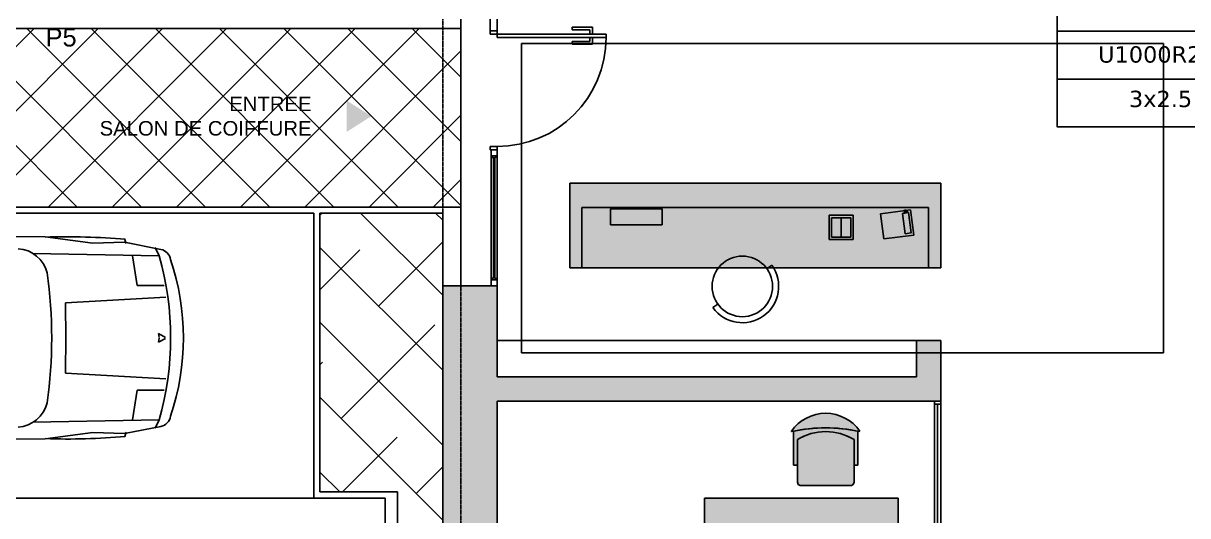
# Model space of a CAD drawing. Header units: millimetres. Extents: x 61345 to 69644, y 9491 to 29385.
# Drawn here: x 63946 to 64908, y 17962 to 18369 of the extents above; entities that cross this region are included whole.
import ezdxf
from ezdxf.enums import TextEntityAlignment as Align

# ---------------------------------------------------------------- set-up
doc = ezdxf.new("R2010")
doc.units = ezdxf.units.MM
for name, pattern in [('ACAD_ISO03W100', [30, 12, -18]), ('CACHE', [0.375, 0.25, -0.125]), ('DASHED2', [0.375, 0.25, -0.125])]:
    doc.linetypes.add(name, pattern=pattern)
doc.layers.add('ATT ELECTRIQUES', color=3, linetype='Continuous')
doc.layers.add('Plan Archi', color=8, linetype='Continuous')
doc.layers.add('STRUCTURE POUTRES', color=5, linetype='ACAD_ISO03W100', lineweight=20)
doc.styles.add('ARIAL', font='arial.ttf')
doc.styles.get("Standard").update_dxf_attribs({"font": 'arial.ttf'})
doc.styles.add('Verdana', font='verdana.ttf')

# ---------------------------------------------------------------- blocks, each defined once
blk = doc.blocks.new('ETIQ ECL')
at = {"color": 6, "linetype": 'ByBlock'}
blk.add_lwpolyline([(-28.09237466774357, 19.79999999999927), (28.09237466774357, 19.79999999999927), (28.09237466774357, -19.79999999999927), (-28.09237466774357, -19.79999999999927)], close=True, dxfattribs=at)
at = {"layer": 'STRUCTURE POUTRES', "color": 6, "linetype": 'ByBlock'}
for points in [[(-28.09237466774357, 19.79999999999927), (28.09237466774357, 19.79999999999927), (28.09237466774357, 6.599999999999909), (-28.09237466774357, 6.599999999999909)], [(-28.09237466774357, 6.599999999999909), (28.09237466774357, 6.599999999999909), (28.09237466774357, -6.599999999999454), (-28.09237466774357, -6.599999999999454)], [(-28.09237466774357, -6.599999999999454), (28.09237466774357, -6.599999999999454), (28.09237466774357, -19.79999999999927), (-28.09237466774357, -19.79999999999927)]]:
    blk.add_lwpolyline(points, close=True, dxfattribs=at)
at = {"layer": 'STRUCTURE POUTRES', "color": 6, "linetype": 'ByBlock', "style": 'Verdana'}
for tag, p in [('CIRCUIT', (0.3258196043170756, 10.99343506267905)), ('CABLE', (-0.4895047320387675, -2.077938956542766)), ('SECTION', (0.3739897136692889, -14.32081281852334))]:
    blk.add_attdef(tag, text='', height=4.5, dxfattribs=at).set_placement(p, align=Align.CENTER)

msp = doc.modelspace()

# ---------------------------------------------------------------- hatches: boundary and pattern name
at = {"layer": 'Plan Archi'}
h = msp.add_hatch(color=256, dxfattribs=at)
h.dxf.hatch_style = 1
h.paths.add_polyline_path([(64704.37423508569, 18167.0194180478), (64397.93427726926, 18167.0194180478), (64397.93427726926, 18237.0194180478), (64704.37423508569, 18237.0194180478)])
h = msp.add_hatch(color=256, dxfattribs=at)
h.dxf.hatch_style = 1
h.paths.add_polyline_path([(64632.15323757517, 18210.50077770422), (64612.15323757517, 18210.50077770422), (64612.15323757517, 18190.50077770422), (64632.15323757517, 18190.50077770422)])
h = msp.add_hatch(color=256, dxfattribs=at)
h.dxf.hatch_style = 1
h.paths.add_polyline_path([(64337.93427726926, 18057.0194180478), (64337.93427726935, 17797.37636032209), (64292.93427726979, 17797.37636032209), (64292.93427726979, 18152.29790287137), (64337.93427726935, 18152.29790287137), (64337.93427726926, 18077.0194180478), (64684.37423508569, 18077.0194180478), (64684.37423508569, 18107.0194180478), (64704.37423508569, 18107.0194180478), (64704.37423508569, 18057.0194180478)])
h = msp.add_hatch(color=256, dxfattribs=at)
h.dxf.hatch_style = 1
edge = h.paths.add_edge_path()
edge.add_arc((64609.3234484572, 17905.80244568812), 129.1470968822902, 89.9807959840947, 102.4973434483042, ccw=False)
edge.add_arc((64609.41008816617, 17905.66602336774), 129.2835192172629, 77.5092782508953, 90.01921317479162, ccw=False)
edge.add_line((64637.37172338658, 18031.88953661706), (64637.67172334269, 18032.24953645074))
edge.add_arc((64609.35826720475, 18012.3324565216), 34.61707485301902, 35.1244418655336, 89.9859844774305)
edge.add_arc((64609.36542132347, 18012.38016500618), 34.56936535771104, 89.99782247723603, 144.916600167338)
edge.add_arc((64581.27535174383, 18032.11004061836), 0.2426993287910363, 144.9166001673375, 294.6945263196027)
h = msp.add_hatch(color=256, dxfattribs=at)
h.dxf.hatch_style = 1
edge = h.paths.add_edge_path()
edge.add_line((64635.84172402993, 18032.21953644388), (64635.84172404718, 18004.15454814356))
edge.add_line((64635.84172404718, 18004.15454814356), (64632.76672535922, 18004.15454818206))
edge.add_line((64632.76672535922, 18004.15454818206), (64632.76672538705, 18025.24453937288))
edge.add_arc((64609.36673511269, 17987.46644695704), 44.4380896463861, 58.22566300077884, 121.7743369603142)
edge.add_line((64585.96674486398, 18025.24453938877), (64585.96674481287, 18004.15454819504))
edge.add_line((64585.96674481287, 18004.15454819504), (64582.90674609944, 18004.15454818406))
edge.add_line((64582.90674609944, 18004.15454818406), (64582.90674611712, 18032.21894172641))
edge.add_arc((64609.3756610274, 17905.29706188566), 129.6524856639419, 78.22137953616561, 101.77990788484061, ccw=False)
h = msp.add_hatch(color=256, dxfattribs=at)
h.dxf.hatch_style = 1
edge = h.paths.add_edge_path()
edge.add_arc((64609.38261832581, 17987.41064107297), 44.49389836539882, 90.02045314779735, 121.7538837941314)
edge.add_line((64585.96674486398, 18025.24453938877), (64585.96674484477, 17990.05455403294))
edge.add_line((64585.96674484477, 17990.05455403294), (64586.67174454316, 17988.14955484744))
edge.add_line((64586.67174454316, 17988.14955484744), (64588.17174391574, 17987.35455516733))
edge.add_line((64588.17174391574, 17987.35455516733), (64630.57672625859, 17987.35455517276))
edge.add_line((64630.57672625859, 17987.35455517276), (64632.07672561987, 17988.14955482021))
edge.add_line((64632.07672561987, 17988.14955482021), (64632.7667253562, 17990.05455402287))
edge.add_line((64632.7667253562, 17990.05455402287), (64632.76672538705, 18025.24453937288))
edge.add_arc((64609.35085189869, 17987.41064107007), 44.49389836831288, 58.24611616802966, 89.97954681436373)
h = msp.add_hatch(color=256, dxfattribs=at)
h.dxf.hatch_style = 1
h.paths.add_polyline_path([(64509.37423509323, 17897.01941801613), (64509.37423507833, 17977.01941801613), (64669.37423508578, 17977.01941804593), (64669.37423510068, 17897.01941804593)])

# ---------------------------------------------------------------- linework, layer by layer
at = {"layer": 'Plan Archi', "linetype": 'CACHE'}
for p, q in [((64292.93427726979, 18152.29790287137), (64292.93427726979, 18372.29790287312)), ((64307.93427726979, 18372.29790287312), (64307.93427726979, 18152.29790287137)), ((64307.93427726979, 18152.29790287137), (64292.93427726979, 18152.29790287137))]:
    msp.add_line(p, q, dxfattribs=at)
at = {"layer": 'Plan Archi', "linetype": 'DASHED2'}
msp.add_line((64307.93427726855, 17306.19029804682), (64307.93427726853, 18372.29790287137), dxfattribs=at)
at = {"layer": 'Plan Archi'}
for p, q in [((64332.30881300934, 18362.9233671788), (64332.30881300934, 18372.29790292035)), ((64337.93427726778, 18372.29790292035), (64337.93427726778, 18362.9233671788)), ((64416.690776886, 18365.73609930802), (64399.81438411066, 18365.73609930802)), ((64399.81438411066, 18365.73609930802), (64399.81438411066, 18363.48591360464)), ((64416.690776886, 18360.11063504957), (64416.690776886, 18365.73609930802)), ((63504.78167566542, 18364.79790287137), (64307.93427726853, 18364.79790287137)), ((63955.33962092236, 18364.79790287136), (63807.83962092236, 18217.29790287136)), ((63843.44396881807, 18364.79790287137), (63990.94396881807, 18217.29790287137)), ((64008.37262951134, 18364.79790287136), (63860.87262951134, 18217.29790287136)), ((63896.47697740706, 18364.79790287136), (64043.97697740706, 18217.29790287137)), ((64061.40563810035, 18364.79790287137), (63913.90563810035, 18217.29790287136)), ((63949.50998599606, 18364.79790287136), (64097.00998599605, 18217.29790287137)), ((64114.43864668933, 18364.79790287136), (63966.93864668932, 18217.29790287136)), ((64002.54299458505, 18364.79790287137), (64150.04299458505, 18217.29790287138)), ((64167.47165527832, 18364.79790287136), (64019.97165527832, 18217.29790287136)), ((64055.57600317404, 18364.79790287137), (64203.07600317404, 18217.29790287137)), ((64220.50466386732, 18364.79790287136), (64073.00466386732, 18217.29790287136)), ((64108.60901176302, 18364.79790287137), (64256.10901176302, 18217.29790287137)), ((64273.5376724563, 18364.79790287136), (64126.0376724563, 18217.29790287136)), ((64161.64202035202, 18364.79790287137), (64307.93427726855, 18218.50564595485)), ((64214.67502894101, 18364.79790287137), (64307.93427726853, 18271.53865454385)), ((64267.70803753, 18364.79790287137), (64307.93427726853, 18324.57166313284)), ((64307.93427726853, 18364.79790287137), (64307.93427726853, 18217.29790287137)), ((64337.93427726778, 18362.9233671788), (64332.30881300934, 18362.9233671788)), ((64332.30881300934, 18360.11063504957), (64332.30881300934, 18362.9233671788)), ((64332.30881300934, 18362.9233671788), (64337.93427726778, 18362.9233671788)), ((64337.93427726778, 18360.11063504957), (64332.30881300934, 18360.11063504957)), ((64337.93427726778, 18362.9233671788), (64337.93427726778, 18360.11063504957)), ((64337.93427726778, 18357.29790292035), (64337.93427726778, 18360.11063504957)), ((64337.93427726778, 18360.11063504957), (64427.94170540289, 18360.11063504957)), ((64427.94170540289, 18357.29790292035), (64337.93427726778, 18357.29790292035)), ((64399.81438411066, 18363.48591360464), (64414.44059118262, 18363.48591360464)), ((64414.44059118262, 18363.48591360464), (64414.44059118262, 18360.11063504957)), ((64414.44059118262, 18353.92262436528), (64414.44059118262, 18357.29790292035)), ((64416.690776886, 18357.29790292035), (64416.690776886, 18351.67243866191)), ((64427.94170540289, 18360.11063504957), (64427.94170540289, 18357.29790292035)), ((64307.93427726853, 18346.1614990946), (64179.0706810453, 18217.29790287136)), ((64357.93427726855, 18352.29790287311), (64888.46941831311, 18352.29790287311)), ((64357.93427726855, 18097.0194180478), (64357.93427726855, 18352.29790287311)), ((64399.81438411066, 18351.67243866191), (64399.81438411066, 18353.92262436528)), ((64399.81438411066, 18353.92262436528), (64414.44059118262, 18353.92262436528)), ((64416.690776886, 18351.67243866191), (64399.81438411066, 18351.67243866191)), ((64888.46941831311, 18352.29790287311), (64888.46941831311, 18097.0194180478)), ((64307.93427726853, 18293.12849050562), (64232.10368963428, 18217.29790287136)), ((64332.30881300932, 18264.48517079113), (64332.30881300932, 18267.29790292035)), ((64332.30881300932, 18267.29790292035), (64337.93427726778, 18267.29790292035)), ((64337.93427726778, 18264.48517079113), (64332.30881300932, 18264.48517079113)), ((64332.93427726935, 18264.48517079113), (64332.93427726935, 18259.48517079113)), ((64337.93427726935, 18264.48517079113), (64332.93427726935, 18264.48517079113)), ((64332.93427726935, 18152.29790287137), (64332.93427726935, 18264.48517079113)), ((64332.93427726935, 18259.48517079113), (64332.93427726929, 18157.29790287137)), ((64332.93427726935, 18259.48517079113), (64337.93427726935, 18259.48517079113)), ((64334.18427726935, 18259.48517079113), (64334.18427726935, 18257.98517079113)), ((64336.68427726935, 18259.48517079113), (64334.18427726935, 18259.48517079113)), ((64336.68427726935, 18257.98517079113), (64336.68427726935, 18259.48517079113)), ((64337.93427726778, 18267.29790292035), (64337.93427726778, 18264.48517079113)), ((64337.93427726935, 18259.48517079113), (64337.93427726935, 18264.48517079113)), ((64337.93427726935, 18157.29790287137), (64337.93427726935, 18259.48517079113)), ((64334.18427726935, 18257.98517079113), (64336.68427726935, 18257.98517079113)), ((64335.93427726935, 18257.98517079113), (64334.93427726935, 18257.98517079113)), ((64334.93427726935, 18257.98517079113), (64334.93427726935, 18158.79790287137)), ((64335.93427726935, 18158.79790287137), (64335.93427726935, 18257.98517079113)), ((64307.93427726853, 18240.09548191663), (64285.13669822327, 18217.29790287136)), ((64397.93427726926, 18167.0194180478), (64397.93427726926, 18237.0194180478)), ((64397.93427726926, 18237.0194180478), (64704.37423508569, 18237.0194180478)), ((64397.93427726926, 18167.0194180478), (64397.93427726926, 18237.0194180478)), ((64397.93427726926, 18237.0194180478), (64704.37423508569, 18237.0194180478)), ((64704.37423508569, 18237.0194180478), (64704.37423508569, 18167.0194180478)), ((64704.37423508569, 18237.0194180478), (64704.37423508569, 18167.0194180478)), ((64307.93427726853, 18217.29790287137), (63572.02000311077, 18217.29790287137)), ((64186.55168745406, 18212.29790287137), (63574.2992684479, 18212.29790287137)), ((64186.55168745406, 17977.0194180478), (64186.55168745406, 18212.29790287137)), ((64191.55168745406, 18210.85306371296), (64192.99652661248, 18212.29790287138)), ((64191.55168745406, 18212.29790287137), (64191.55168745406, 17982.01941804778)), ((64292.93427726903, 18212.29790287137), (64191.55168745406, 18212.29790287137)), ((64225.09567858627, 18212.29790287135), (64292.93427726903, 18144.45930418857)), ((64286.96752194007, 18212.29790287137), (64292.93427726901, 18206.33114754242)), ((64292.93427726903, 17697.0194180478), (64292.93427726903, 18212.29790287137)), ((64407.93427726926, 18167.0194180478), (64407.93427726926, 18217.04354832432)), ((64407.93427726926, 18217.04354832432), (64694.37423508569, 18217.04354832432)), ((64407.93427726926, 18167.0194180478), (64407.93427726926, 18217.04354832432)), ((64407.93427726926, 18217.04354832432), (64694.37423508569, 18217.04354832432)), ((64431.54850540051, 18202.68968273274), (64431.54850540051, 18215.79883202811)), ((64431.54850540051, 18215.79883202811), (64474.23727361878, 18215.79883202811)), ((64474.23727361878, 18215.79883202811), (64474.23727361878, 18202.68968273274)), ((64679.55395114703, 18214.96510360256), (64654.7562514255, 18211.79113313631)), ((64654.7562514255, 18211.79113313631), (64657.42238661741, 18190.96106537018)), ((64672.86451286265, 18212.09257589426), (64677.82405280696, 18212.72736998758)), ((64675.02281277954, 18195.23014008364), (64672.86451286265, 18212.09257589426)), ((64677.82405280696, 18212.72736998758), (64679.98235272385, 18195.86493417696)), ((64682.22008633894, 18194.13503583643), (64679.55395114703, 18214.96510360256)), ((64694.37423508569, 18217.04354832432), (64694.37423508569, 18167.0194180478)), ((64694.37423508569, 18217.04354832432), (64694.37423508569, 18167.0194180478)), ((64474.23727361878, 18202.68968273274), (64431.54850540051, 18202.68968273274)), ((64632.15323757517, 18210.50077770422), (64612.15323757517, 18210.50077770422)), ((64612.15323757517, 18210.50077770422), (64612.15323757517, 18190.50077770422)), ((64614.15323757517, 18192.50077770422), (64614.15323757517, 18208.50077770422)), ((64614.15323757517, 18208.50077770422), (64622.15323757517, 18208.50077770422)), ((64630.15323757517, 18208.50077770422), (64614.15323757517, 18208.50077770422)), ((64614.15323757517, 18208.50077770422), (64614.15323757517, 18192.50077770422)), ((64622.15323757517, 18208.50077770422), (64630.15323757517, 18208.50077770422)), ((64622.15323757517, 18192.50077770422), (64622.15323757517, 18208.50077770422)), ((64622.15323757517, 18208.50077770422), (64622.15323757517, 18192.50077770422)), ((64630.15323757517, 18208.50077770422), (64630.15323757517, 18192.50077770422)), ((64630.15323757517, 18192.50077770422), (64630.15323757517, 18208.50077770422)), ((64632.15323757517, 18190.50077770422), (64632.15323757517, 18210.50077770422)), ((63925.53810458216, 18192.97984085781), (63964.49004848211, 18192.66403122176)), ((63964.49004848211, 18192.66403122176), (64003.79697503528, 18187.32155234127)), ((64622.15323757517, 18192.50077770422), (64614.15323757517, 18192.50077770422)), ((64614.15323757517, 18192.50077770422), (64630.15323757517, 18192.50077770422)), ((64630.15323757517, 18192.50077770422), (64622.15323757517, 18192.50077770422)), ((64657.42238661741, 18190.96106537018), (64682.22008633894, 18194.13503583643)), ((64679.98235272385, 18195.86493417696), (64675.02281277954, 18195.23014008364)), ((64003.79697503528, 18187.32155234127), (64029.96191133707, 18188.29681500284)), ((64029.96191133707, 18188.29681500284), (64060.09056941039, 18182.27244038485)), ((64030.42485617317, 18190.54927496593), (64031.43179011886, 18187.19121324681)), ((64058.67890812973, 18176.94095055858), (64055.26843009661, 18183.78290606294)), ((64191.55168745406, 18183.97005064973), (64292.93427726903, 18082.58746083476)), ((64239.98202427634, 18135.53971382758), (64292.93427726901, 18188.49196682026)), ((64612.15323757517, 18190.50077770422), (64632.15323757517, 18190.50077770422)), ((63954.21705907521, 18178.92977153658), (64058.67890812973, 18176.94095055858)), ((64036.56761794053, 18177.02212762867), (64040.53385574637, 18152.41641532356)), ((64191.55168745406, 18148.98122035913), (64224.51406343788, 18181.94359634295)), ((64704.37423508569, 18167.0194180478), (64397.93427726926, 18167.0194180478)), ((64704.37423508569, 18167.0194180478), (64397.93427726926, 18167.0194180478)), ((64694.37423508569, 18167.0194180478), (64407.93427726926, 18167.0194180478)), ((64694.37423508569, 18167.0194180478), (64407.93427726926, 18167.0194180478)), ((64560.82047593973, 18166.35384710085), (64564.87960733977, 18169.27334231019)), ((64332.93427726935, 18152.29790287137), (64332.93427726935, 18157.29790287137)), ((64332.93427726935, 18157.29790287137), (64337.93427726935, 18157.29790287137)), ((64334.18427726935, 18157.29790287137), (64334.18427726935, 18158.79790287137)), ((64334.18427726935, 18158.79790287137), (64336.68427726935, 18158.79790287137)), ((64336.68427726935, 18157.29790287137), (64334.18427726935, 18157.29790287137)), ((64334.93427726935, 18158.79790287137), (64335.93427726935, 18158.79790287137)), ((64336.68427726935, 18158.79790287137), (64336.68427726935, 18157.29790287137)), ((64337.93427726935, 18157.29790287137), (64337.93427726935, 18152.29790287137)), ((64040.53385574637, 18152.41641532356), (64062.78629661883, 18152.38551396632)), ((64292.93427726979, 17797.37636032209), (64292.93427726979, 18152.29790287137)), ((64292.93427726979, 18152.29790287137), (64337.93427726935, 18152.29790287137)), ((64337.93427726935, 18152.29790287137), (64332.93427726935, 18152.29790287137)), ((64337.93427726935, 18152.29790287137), (64337.93427726926, 18077.0194180478)), ((64064.24727242258, 18142.95723856547), (63981.3817849, 18138.29021577768)), ((63981.3817849, 18138.29021577768), (63981.5698689361, 18108.1719472129)), ((64520.2291619395, 18137.15889500751), (64516.17003053946, 18134.23939979817)), ((64191.55168745406, 18122.09820729591), (64292.93427726903, 18020.71561748094)), ((64209.04610259943, 18042.73194879685), (64286.38590679171, 18120.07175298912)), ((63981.3817849, 18080.17551603758), (63981.5698689361, 18110.29378460206)), ((64058.82087586593, 18109.44412156851), (64058.04378607663, 18112.75588241912)), ((64058.04378607663, 18112.75588241912), (64063.83318974871, 18109.6670695585)), ((64058.82087586593, 18109.02161024645), (64058.04378607663, 18105.70984939614)), ((64058.04378607663, 18105.70984939614), (64063.83318974871, 18108.79866225677)), ((64684.37423508569, 18107.0194180478), (64337.93427726926, 18107.0194180478)), ((64684.37423508569, 18077.0194180478), (64684.37423508569, 18107.0194180478)), ((64684.37423508569, 18107.0194180478), (64704.37423508569, 18107.0194180478)), ((64704.37423508569, 18107.0194180478), (64704.37423508569, 18057.0194180478)), ((64888.46941831311, 18097.0194180478), (64357.93427726855, 18097.0194180478)), ((64191.55168745406, 18087.10937700531), (64193.57814176097, 18089.13583131222)), ((64064.24727242258, 18075.5084932498), (63981.3817849, 18080.17551603758)), ((64684.37423508569, 18077.0194180478), (64337.93427726926, 18077.0194180478)), ((64337.93427726926, 18077.0194180478), (64684.37423508569, 18077.0194180478)), ((64036.56761794053, 18041.44360418659), (64040.53385574637, 18066.0493164917)), ((64040.53385574637, 18066.0493164917), (64062.78629661883, 18066.08021784865)), ((64191.55168745405, 18060.22636394209), (64292.93427726903, 17958.84377412712)), ((64337.93427726926, 18057.0194180478), (64337.93427726935, 17797.37636032209)), ((64704.37423508569, 18057.0194180478), (64337.93427726926, 18057.0194180478)), ((64704.37423508578, 18057.0194180478), (64699.37423508578, 18057.0194180478)), ((64699.37423508578, 18057.0194180478), (64699.37423508578, 18054.5194180478)), ((64704.37423508578, 18054.5194180478), (64699.37423508578, 18054.5194180478)), ((64699.37423508578, 18054.5194180478), (64699.37423508578, 17827.01281580595)), ((64699.37423508578, 18054.5194180478), (64704.37423508578, 18054.5194180478)), ((64701.87423508578, 17827.01281580595), (64701.87423508578, 18054.5194180478)), ((64704.37423508578, 18054.5194180478), (64704.37423508578, 18057.0194180478)), ((64704.37423508578, 17827.01281580595), (64704.37423508578, 18054.5194180478)), ((63954.21705907521, 18039.53596027868), (64058.67890812973, 18041.52478125668)), ((64058.67890812973, 18041.52478125668), (64055.26843009661, 18034.68282575233)), ((63964.49004848211, 18025.8017005935), (64003.79697503528, 18031.14417947399)), ((64003.79697503528, 18031.14417947399), (64029.96191133707, 18030.16891681242)), ((64029.96191133707, 18030.16891681242), (64060.09056941039, 18036.19329143042)), ((64030.42485617317, 18027.91645684903), (64031.43179011886, 18031.27451856846)), ((63925.53810458216, 18025.48589095716), (63964.49004848211, 18025.8017005935)), ((64210.20541520418, 17982.01941804779), (64255.4499851148, 18027.26398795841)), ((64270.91794595326, 17980.86010544305), (64292.93427726903, 18002.87643675882)), ((64191.55168745406, 17998.35452058827), (64207.88678999453, 17982.01941804779)), ((64191.55168745406, 17982.01941804778), (64255.51495431058, 17982.0194180478)), ((64255.51495431058, 17982.0194180478), (64255.51495431058, 17717.0194180478)), ((63681.55168745408, 17977.0194180478), (64245.51495431058, 17977.0194180478)), ((63681.55168745406, 17977.0194180478), (64186.55168745406, 17977.0194180478)), ((64245.51495431058, 17727.0194180478), (64245.51495431058, 17977.0194180478)), ((64509.37423507833, 17977.01941801613), (64669.37423508578, 17977.01941804593))]:
    msp.add_line(p, q, dxfattribs=at)
at = {"layer": 'Plan Archi', "linetype": 'Continuous'}
for p, q in [((64337.93427726926, 18077.0194180478), (64337.93427726926, 18107.0194180478)), ((64684.37423508569, 18077.0194180478), (64684.37423508569, 18107.0194180478)), ((64509.37423509323, 17897.01941801613), (64509.37423507833, 17977.01941801613)), ((64669.37423510068, 17897.01941804593), (64669.37423508578, 17977.01941804593))]:
    msp.add_line(p, q, dxfattribs=at)
at = {"layer": 'Plan Archi', "lineweight": -3}
for p, q in [((64582.90674609944, 18004.15454818406), (64582.90674611712, 18032.21894172641)), ((64635.84172402993, 18032.21953644388), (64635.84172404718, 18004.15454814356)), ((64637.37172338658, 18031.88953661706), (64637.6717233427, 18032.24953645074)), ((64585.96674486398, 18025.24453938877), (64585.96674484477, 17990.05455403294)), ((64585.96674486398, 18025.24453938877), (64585.96674481287, 18004.15454819504)), ((64632.7667253562, 17990.05455402287), (64632.76672538705, 18025.24453937288)), ((64632.76672535922, 18004.15454818206), (64632.76672538705, 18025.24453937288)), ((64585.96674481287, 18004.15454819504), (64582.90674609944, 18004.15454818406)), ((64635.84172404718, 18004.15454814356), (64632.76672535922, 18004.15454818206)), ((64585.96674484477, 17990.05455403294), (64586.67174454316, 17988.14955484744)), ((64632.07672561987, 17988.14955482021), (64632.7667253562, 17990.05455402287)), ((64586.67174454316, 17988.14955484744), (64588.17174391574, 17987.35455516733)), ((64588.17174391574, 17987.35455516733), (64630.57672625859, 17987.35455517276)), ((64630.57672625859, 17987.35455517276), (64632.07672561987, 17988.14955482021))]:
    msp.add_line(p, q, dxfattribs=at)
at = {"layer": 'Plan Archi'}
msp.add_circle((64540.52481893961, 18151.75637105418), 25, dxfattribs=at)
for centre, radius, start, end in [((64337.93427726778, 18357.29790292035), 90.007428135107, 270, 0), ((64540.52481893961, 18151.75637105418), 30, 215.7252503904294, 35.72525039042938)]:
    msp.add_arc(centre, radius, start, end, dxfattribs=at)
at = {"layer": 'Plan Archi', "lineweight": -3}
for centre, radius, start, end in [((64609.36542132348, 18012.38016500618), 34.56936535770541, 89.99782247699514, 144.916600167288), ((64609.35826720475, 18012.3324565216), 34.61707485302071, 35.12444186560748, 89.98598447753002), ((64581.27535174383, 18032.11004061836), 0.2426993287831401, 144.9166001657854, 294.6945263193726), ((64609.3234484572, 17905.80244568807), 129.1470968823424, 89.98079598397145, 102.4973434483926), ((64609.3756610274, 17905.29706188566), 129.652485663943, 78.22137953621453, 101.7799078851354), ((64609.38261832581, 17987.41064107296), 44.49389836541125, 90.02045314781256, 121.7538837939741), ((64609.36673511269, 17987.46644695704), 44.43808964638097, 58.22566300066428, 121.7743369601722), ((64609.41008816617, 17905.66602336779), 129.2835192172111, 77.50927825051872, 90.01921317491923), ((64609.35085189869, 17987.41064107008), 44.49389836830377, 58.24611616779063, 89.97954681466807)]:
    msp.add_arc(centre, radius, start, end, dxfattribs=at)
at = {"layer": 'Plan Archi'}
for centre, major_axis, ratio, start_param, end_param in [((63983.02778277581, 17636.28371162597), (393.4716445908372, 393.4716445908372), 0.9999999999999993, 0.6995367798851996, 0.8183882972691124), ((63940.59705940301, 18156.62054544471), (18.61607506621319, 18.61607506621319), 0.9999999999999994, -0.5423082792151775, 0.724142510032917), ((64058.09846094508, 18172.30965443589), (-7.184204896855326, 7.184204896855326), 0.9999999999999981, -2.197226114574853, -0.9827504151214969), ((63822.73735800279, 18109.23286590763), (173.5695823054501, 173.5695823054501), 1, -1.064858137582117, -0.5059381892127854), ((63875.09384678483, 18109.23286590763), (143.9570374249562, 143.9570374249562), 1, -1.108731258039054, -0.4620650687556395), ((63588.29780157018, 18109.23286590763), (269.8691492798851, 269.8691492798851), 0.9999999999999994, -0.9266358236198485, -0.6441605031750469), ((63940.59705940301, 18061.84518637055), (18.61607506621319, 18.61607506621319), 0.9999999999999998, -2.294938836827814, -1.028488047579719), ((64058.09846094508, 18046.15607737908), (-7.184204896855326, 7.184204896855326), 0.9999999999999981, 2.553546741916392, 3.768022441369794), ((63983.02778277581, 18582.18202018929), (393.4716445908369, 393.4716445908369), 1, -2.389184624064009, -2.270333106680096)]:
    msp.add_ellipse(centre, major_axis=major_axis, ratio=ratio, start_param=start_param, end_param=end_param, dxfattribs=at)
msp.add_spline([(64676.24683317218, 18212.52549446706), (64676.14609594365, 18213.31253756426), (64674.35421621894, 18212.28324980795), (64674.24646927464, 18213.12505863939), (64676.46841377534, 18213.40945543029), (64675.45342278994, 18213.27954211383), (64674.24646927464, 18213.12505863939), (64677.12677845779, 18213.49372252292), (64675.34364694079, 18213.26549140323), (64676.0753926281, 18214.51986706333), (64673.93563480816, 18214.24598971981), (64675.60899047555, 18214.46017012879)], degree=3, dxfattribs=at)
msp.add_solid([(64213.71533119696, 18305.20552101284), (64234.02433585355, 18292.29790287137), (64213.71533119696, 18279.3902847299)], dxfattribs=at)

# ---------------------------------------------------------------- block references
at = {"layer": 'ATT ELECTRIQUES', "color": 6, "linetype": 'ByBlock', "xscale": 3, "yscale": 3, "zscale": 3}
msp.add_blockref('ETIQ ECL', (64884.9240953625, 18342.78990072789), dxfattribs=at).add_auto_attribs({'SECTION': '3x2.5', 'CABLE': 'U1000R2V', 'CIRCUIT': 'ATT 1 VMC '})

# ---------------------------------------------------------------- texts
at = {"layer": 'Plan Archi', "linetype": 'ByBlock', "style": 'ARIAL'}
msp.add_text('P5', height=15, dxfattribs=at).set_placement((63964.89517329747, 18349.88431587543))
at = {"layer": 'Plan Archi', "linetype": 'ByBlock'}
for s, p in [('ENTREE', (64116.61846898685, 18296.50663411284)), ('SALON DE COIFFURE', (64009.50250718604, 18276.29381010193))]:
    msp.add_text(s, height=12, rotation=359.9999999999999, dxfattribs=at).set_placement(p)

doc.saveas('drawing.dxf')
